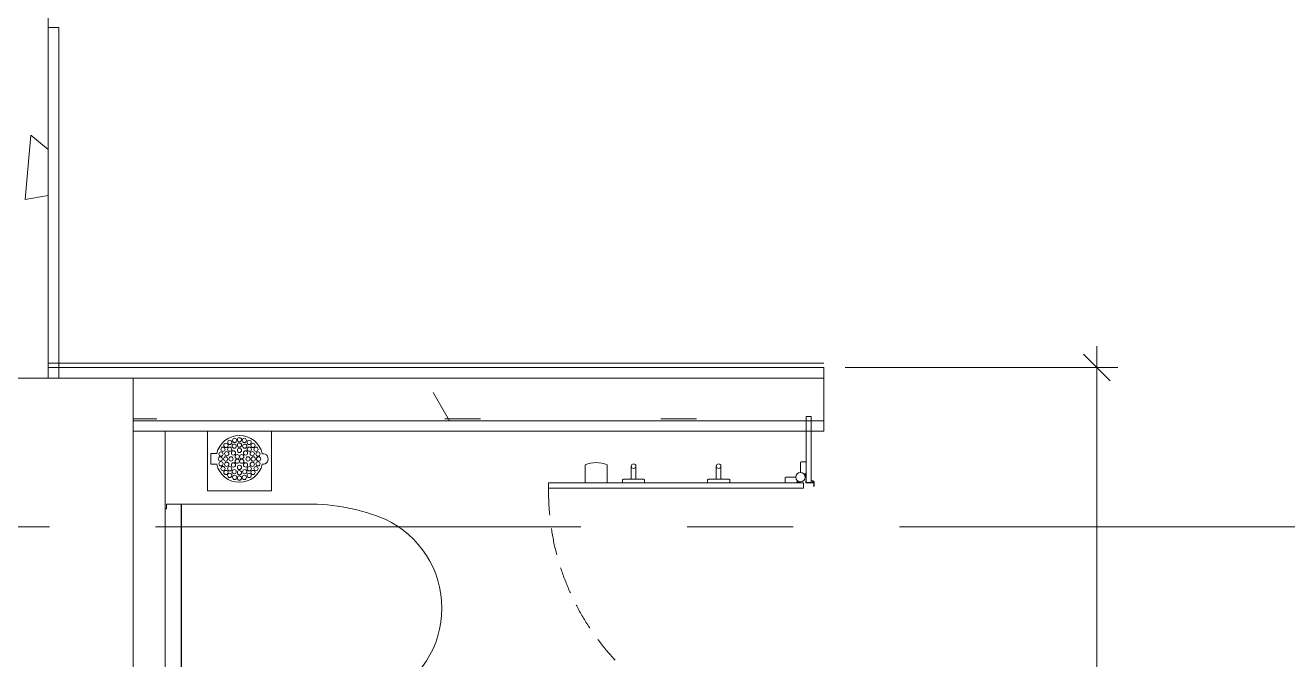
# Model space of a CAD drawing. Header units: millimetres. Extents: x -1834842 to 700335, y -490313101 to 518363.
# Drawn here: x -1241626 to -1238656, y 226857 to 228350 of the extents above; entities that cross this region are included whole.
import ezdxf

# ---------------------------------------------------------------- set-up
doc = ezdxf.new("R2010")
doc.units = ezdxf.units.MM
doc.header["$LTSCALE"] = 0.5
doc.linetypes.add('DASHED', pattern=[19.05, 12.7, -6.35])
doc.linetypes.add('IDA - Grid Line', pattern=[3500, 2000, -500, 500, -500])
doc.layers.get('0').update_dxf_attribs({"color": 8})
for name, color, linetype, lineweight in [('0-1', 8, 'Continuous', 5), ('A-_WALL----_H-1', 7, 'Continuous', 9), ('S-_COLN----_E-2', 7, 'Continuous', 9)]:
    doc.layers.add(name, color=color, linetype=linetype, lineweight=lineweight)
doc.layers.add('0-LOWER ROOF', color=7, linetype='Continuous')
for name, color, linetype, lineweight, true_color in [('A-_FLOR----_E', 6, 'Continuous', 9, 0xff00ff), ('A-_GENM----_M', 6, 'Continuous', 9, 0xff00ff), ('A-_WALL----_E', 6, 'Continuous', 9, 0xff00ff), ('A-_WALL----_H-2', 9, 'Continuous', 9, 0x808080), ('A-_WALLPRTN_E-1', 6, 'Continuous', 18, 0xff00ff), ('M-_SANIFIXR_E', 6, 'Continuous', 9, 0xff00ff), ('S-_ANOTGRID_E-1', 9, 'IDA - Grid Line', 9, 0x808080)]:
    doc.layers.add(name, color=color, linetype=linetype, lineweight=lineweight, true_color=true_color)

# ---------------------------------------------------------------- blocks, each defined once
blk = doc.blocks.new('1599_DB_A_BLK3_1STGD_R21_rvt-2-BLK 2 LOWER ROOF PLAN')
at = {"color": 8, "linetype": 'ByBlock'}
blk.add_line((-165313.5, -123608.6), (-165376, -123546.1), dxfattribs=at)
at = {"color": 8}
for p, q in [((-165344.7, -123527.4), (-165344.7, -130177.4)), ((-165936.4, -123577.4), (-165294.7, -123577.4)), ((-166028.4, -123848.9), (-166028.4, -123692.4)), ((-166028.4, -123692.4), (-166016.4, -123692.4)), ((-166016.4, -123692.4), (-166016.4, -123848.9)), ((-166548.3, -123805.9), (-166548.3, -123848.9)), ((-166496.3, -123848.9), (-166496.3, -123805.9)), ((-166439.7, -123809.4), (-166439.7, -123839.9)), ((-166428.7, -123809.4), (-166428.7, -123839.9)), ((-166239.7, -123809.4), (-166239.7, -123839.9)), ((-166228.7, -123809.4), (-166228.7, -123839.9)), ((-166041.9, -123824.4), (-166041.9, -123801.4)), ((-166039.9, -123799.4), (-166028.4, -123799.4)), ((-166028.4, -123799.4), (-166028.4, -123826.9)), ((-166634.2, -123860.9), (-166634.2, -123848.9)), ((-166634.2, -123848.9), (-166034.2, -123848.9)), ((-166460.2, -123848.9), (-166460.2, -123841.9)), ((-166458.2, -123839.9), (-166410.2, -123839.9)), ((-166408.2, -123841.9), (-166408.2, -123848.9)), ((-166260.2, -123848.9), (-166260.2, -123841.9)), ((-166258.2, -123839.9), (-166210.2, -123839.9)), ((-166208.2, -123841.9), (-166208.2, -123848.9)), ((-166077.9, -123837.4), (-166077.9, -123848.9)), ((-166077.9, -123848.9), (-166050.4, -123848.9)), ((-166052.9, -123835.4), (-166075.9, -123835.4)), ((-166050.4, -123848.9), (-166050.4, -123846.5)), ((-166050.4, -123846.5), (-166041.9, -123846.5)), ((-166034.2, -123848.9), (-166034.2, -123860.9)), ((-166028.4, -123826.9), (-166030.8, -123826.9)), ((-166030.8, -123826.9), (-166030.8, -123835.4)), ((-166029.1, -123848.4), (-166029.1, -123844.8)), ((-166012.1, -123848.9), (-166028.6, -123848.9)), ((-166028.4, -123843.9), (-166028.4, -123847.7)), ((-166028.4, -123847.7), (-166016.4, -123847.7)), ((-166016.4, -123848.9), (-166028.4, -123848.9)), ((-166016.4, -123847.7), (-166016.4, -123844.9)), ((-166015.4, -123843.9), (-166012.1, -123843.9)), ((-166012.1, -123848.4), (-166012.1, -123848.9)), ((-166010.3, -123854.9), (-166010.3, -123847.1)), ((-166009.1, -123846.9), (-166009.1, -123854.9)), ((-166034.2, -123860.9), (-166634.2, -123860.9))]:
    blk.add_line(p, q, dxfattribs=at)
for centre, radius in [((-166434.2, -123809.4), 5.5), ((-166234.2, -123809.4), 5.5), ((-166041.9, -123835.4), 11)]:
    blk.add_circle(centre, radius, dxfattribs=at)
for centre, radius, start, end in [((-166522.3, -123871), 70.1, 68.2289, 111.7711), ((-166039.9, -123801.4), 2, 90, 180), ((-166458.2, -123841.9), 2, 90, 180), ((-166410.2, -123841.9), 2, 0, 90), ((-166258.2, -123841.9), 2, 90, 180), ((-166210.2, -123841.9), 2, 0, 90), ((-166075.9, -123837.4), 2, 90, 180), ((-166028.1, -123844.8), 1, 107.4576, 180), ((-166028.6, -123848.4), 0.5, 180, 270), ((-166015.4, -123844.9), 1, 90, 180), ((-166012.1, -123847.1), 1.25, 90, 270), ((-166012.1, -123846.9), 3, 0, 90), ((-166012, -123847.6), 1.76, 16.6334, 93.8109), ((-166010.5, -123856.1), 0.6, 115, 295), ((-166011.1, -123854.9), 0.8, 295, 360), ((-166011.1, -123854.9), 2, 295, 360)]:
    blk.add_arc(centre, radius, start, end, dxfattribs=at)
at = {"color": 8, "linetype": 'DASHED', "ltscale": 10}
blk.add_arc((-166053.5, -123868.8), 580.8, 179.2194, 272.5231, dxfattribs=at)
at = {"layer": 'A-_FLOR----_E', "color": 8}
blk.add_line((-167811.4, -118652.4), (-167811.4, -123602.4), dxfattribs=at)
at = {"layer": 'A-_GENM----_M', "color": 8}
blk.add_line((-167536.4, -124592.4), (-167536.4, -123727.4), dxfattribs=at)
at = {"layer": 'A-_WALL----_E', "color": 8}
for p, q in [((-167811.4, -123577.4), (-167811.4, -123602.4)), ((-167611.4, -123702.4), (-165986.4, -123702.4))]:
    blk.add_line(p, q, dxfattribs=at)
at = {"layer": 'A-_WALL----_H-1', "color": 8}
for p, q in [((-166867.3, -123702.4), (-166905.9, -123635.7)), ((-167611.4, -123698), (-167556.2, -123698)), ((-166878, -123698), (-166794.2, -123698)), ((-166370, -123698), (-166286.2, -123698))]:
    blk.add_line(p, q, dxfattribs=at)
at = {"layer": 'A-_WALL----_H-2', "color": 8}
for p, q in [((-167852, -123030.5), (-167865.3, -123182.4)), ((-167852, -123030.5), (-167811.4, -123064.6)), ((-167865.2, -123182.4), (-167811.4, -123172.4))]:
    blk.add_line(p, q, dxfattribs=at)
at = {"layer": 'A-_WALLPRTN_E-1', "color": 8}
for p, q in [((-167811.4, -119577.4), (-167811.4, -123577.4)), ((-167786.4, -122777.4), (-167811.4, -122777.4)), ((-167811.4, -122777.4), (-167811.4, -123602.4)), ((-167786.4, -123602.4), (-167786.4, -122777.4)), ((-165986.4, -123567.4), (-167811.4, -123567.4)), ((-165986.4, -123577.4), (-167811.4, -123577.4)), ((-165986.4, -123602.4), (-165986.4, -123577.4)), ((-165986.4, -123602.4), (-167811.4, -123602.4)), ((-167811.4, -123602.4), (-165986.4, -123602.4)), ((-165986.4, -123727.4), (-165986.4, -123602.4)), ((-167611.4, -123727.4), (-165986.4, -123727.4))]:
    blk.add_line(p, q, dxfattribs=at)
at = {"layer": 'M-_SANIFIXR_E', "color": 8}
for p, q in [((-167436.4, -123867.4), (-167436.4, -123727.4)), ((-167286.4, -123727.4), (-167286.4, -123867.4)), ((-167428.9, -123779.9), (-167414.9, -123779.9)), ((-167428.9, -123804.9), (-167428.9, -123779.9)), ((-167414.9, -123804.9), (-167428.9, -123804.9)), ((-167286.4, -123867.4), (-167436.4, -123867.4)), ((-167533.2, -123898.7), (-167533.2, -123910.1)), ((-167201.2, -123898.7), (-167533.2, -123898.7)), ((-167498.4, -123899.3), (-167497.6, -123899.3)), ((-167498.4, -124386.8), (-167498.4, -123899.3)), ((-167497.6, -123899.3), (-167497.6, -124386.8)), ((-167533.2, -123910.1), (-167536.4, -123910.1))]:
    blk.add_line(p, q, dxfattribs=at)
for centre in [(-167393.2, -123760.6), (-167384.1, -123753.5), (-167373.8, -123762.3), (-167372.7, -123748.8), (-167361.4, -123747.4), (-167361.4, -123759.9), (-167350, -123748.8), (-167348.9, -123762.3), (-167338.6, -123753.6), (-167329.6, -123760.6), (-167406.4, -123792.4), (-167404.9, -123781), (-167400.2, -123769.6), (-167393.9, -123792.4), (-167391.4, -123779.9), (-167384.4, -123769.4), (-167381.4, -123792.4), (-167375.5, -123778.2), (-167366.7, -123787.1), (-167361.4, -123772.4), (-167356.1, -123787.1), (-167347.2, -123778.2), (-167341.4, -123792.4), (-167338.4, -123769.4), (-167331.3, -123779.9), (-167328.9, -123792.4), (-167322.5, -123769.6), (-167317.8, -123781), (-167316.4, -123792.4), (-167404.9, -123803.7), (-167400.2, -123815.1), (-167393.2, -123824.2), (-167391.4, -123804.8), (-167384.4, -123815.4), (-167375.5, -123806.5), (-167373.8, -123822.4), (-167366.7, -123797.7), (-167361.4, -123812.4), (-167361.4, -123824.9), (-167356.1, -123797.7), (-167348.9, -123822.4), (-167347.2, -123806.5), (-167338.4, -123815.4), (-167331.3, -123804.8), (-167329.6, -123824.2), (-167322.6, -123815.2), (-167317.8, -123803.8), (-167384.2, -123831.2), (-167372.8, -123835.9), (-167361.4, -123837.4), (-167350, -123835.9), (-167338.6, -123831.2)]:
    blk.add_circle(centre, 5, dxfattribs=at)
for centre, radius, start, end in [((-167361.4, -123792.4), 55, 13.05, 166.8634), ((-167306.4, -123792.4), 12.5, 263.475, 96.525), ((-167361.4, -123792.4), 55, 193.1366, 346.95), ((-167197.9, -124369.1), 470.5, 67.5961, 90.3984), ((-167116, -124143.3), 230.7, 294.9793, 65.0207)]:
    blk.add_arc(centre, radius, start, end, dxfattribs=at)
at = {"layer": 'S-_COLN----_E-2', "color": 8}
for p, q in [((-167611.4, -123602.4), (-168011.4, -123602.4)), ((-167611.4, -124302.4), (-167611.4, -123602.4))]:
    blk.add_line(p, q, dxfattribs=at)
blk = doc.blocks.new('BLK2-LOWER ROOF')
at = {"layer": 'S-_ANOTGRID_E-1', "color": 8}
blk.add_line((-85262, -123952.4), (-54403.5, -123952.4), dxfattribs=at)
at = {"layer": '0-1'}
blk.add_blockref('1599_DB_A_BLK3_1STGD_R21_rvt-2-BLK 2 LOWER ROOF PLAN', (89296.6, 0), dxfattribs=at)

msp = doc.modelspace()

# ---------------------------------------------------------------- block references
at = {"layer": '0-LOWER ROOF', "color": 6}
msp.add_blockref('BLK2-LOWER ROOF', (-1163057.1, 351121.7), dxfattribs=at)

doc.saveas('drawing.dxf')
